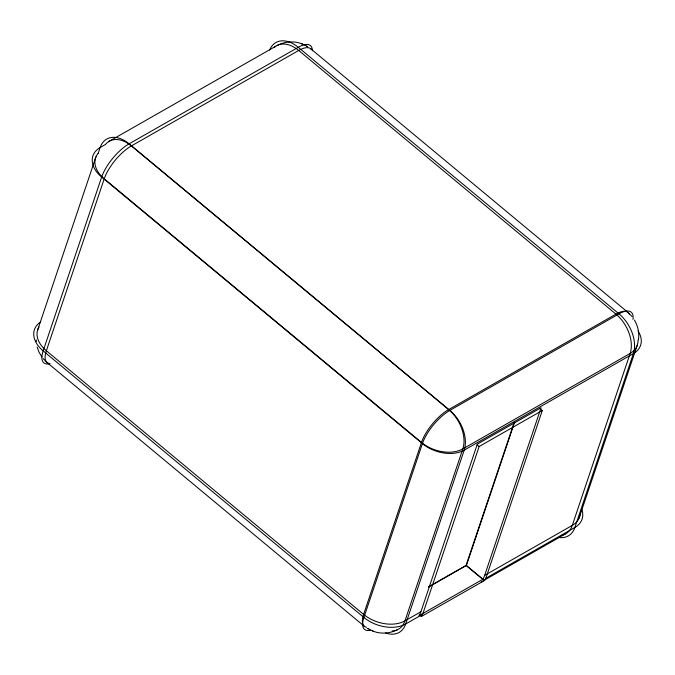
<?xml version="1.0" encoding="UTF-8"?>
<svg xmlns="http://www.w3.org/2000/svg" width="675" height="675" viewBox="0 0 675 675"><rect width="100%" height="100%" fill="white"/><g stroke="black" fill="none" stroke-linecap="round" stroke-linejoin="round"><path stroke-width="1.01" d="M638.44 339.871C639.444 333.07 637.985 325.957 634.424 320.077M37.437 330.691L95.96 156.819M98.179 153.335L100.136 147.538L105.503 144.475M420.905 611.769L477.326 444.108L541.063 407.734L484.642 575.395A30.139 19.558 60.3 0 1 482.76 579.336L419.023 615.701A30.139 19.558 60.3 0 0 420.905 611.769L404.966 620.857A30.139 19.558 60.3 0 1 392.15 630.956M540.236 408.772L542.295 410.484L479.132 446.521L423.225 612.655A27.473 17.828 60.3 0 1 421.318 616.528L419.318 614.858M428.709 586.744L466.045 565.447L514.215 422.305M428.692 586.988L466.408 565.473L514.696 421.976M542.295 410.484L486.38 576.619A27.473 17.828 60.3 0 1 484.481 580.492L421.327 616.528M579.04 518.181L637.563 344.309M108.43 141.725L275.754 46.263M484.642 575.395L572.282 525.386A30.139 19.853 18.6 0 0 580.044 514.24M421.816 614.782L405.709 623.978A30.476 19.777 60.3 0 1 385.577 632.939M486.262 578.019L574.864 527.462A30.476 20.073 18.6 0 0 581.47 508.503M481.174 581.985L564.967 534.187M277.484 45.284C285.221 41.453 294.545 40.618 302.535 44.128M397.516 629.716C389.779 633.547 380.455 634.382 372.465 630.872M306.728 46.178L307.707 46.651L301.489 43.63M368.272 628.822L367.293 628.349L373.511 631.37M310.669 48.718L627.919 312.382L632.019 316.524M477.073 444.808L479.132 446.521M466.408 565.473L484.481 580.492M466.045 565.447L482.76 579.336M364.331 626.282L46.491 362.053L43.234 358.653M41.926 356.889L39.04 352.257L37.15 347.068M36.29 339.972L36.34 341.525M558.672 537.452A30.476 19.777 60.3 0 0 574.864 527.462L633.378 353.607A30.476 20.073 18.6 0 0 638.044 330.952M269.629 50.093A30.476 19.777 60.3 0 1 298.274 47.301A30.476 11.602 -50.3 0 1 312.39 50.802M40.77 321.916A30.476 20.073 18.6 0 0 43.158 350.899A30.476 11.602 -50.3 0 0 49.537 363.757M370.28 630.315A30.476 11.602 -50.3 0 1 363.901 617.456L43.158 350.899L101.663 177.044A30.476 11.602 -50.3 0 1 129.119 143.817L298.274 47.301L619.017 313.858A30.476 11.602 -50.3 0 1 632.99 319.402M637.959 340.175A30.139 19.853 18.6 0 1 630.155 353.43L572.282 525.386A30.139 19.558 60.3 0 1 561.642 535.258M98.061 153.428A30.139 19.853 18.6 0 0 104.237 178.791L46.364 350.747A30.139 11.475 -50.3 0 0 50.06 363.682M366.576 627.252A30.139 11.475 -50.3 0 1 363.614 614.41L421.487 442.446A30.139 11.475 -50.3 0 1 448.639 409.59L615.954 314.12A30.139 11.475 -50.3 0 1 629.345 314.339M39.023 327.004A30.139 19.853 18.6 0 0 46.364 350.747L363.614 614.41A30.139 19.853 18.6 0 0 404.966 620.857L462.839 448.9A30.139 19.558 60.3 0 0 448.639 409.59L131.389 145.927A30.139 19.558 60.3 0 0 105.536 144.382M311.496 49.587A30.139 11.475 -50.3 0 0 298.704 50.465A30.139 19.558 60.3 0 0 274.202 47.478M422.407 443.602L363.901 617.456A30.476 20.073 18.6 0 0 405.709 623.978L464.214 450.124A30.476 19.777 60.3 0 0 449.862 410.383L129.119 143.817A30.476 19.777 60.3 0 0 100.136 147.538A30.476 20.073 18.6 0 0 101.663 177.044L422.407 443.602A30.476 20.073 18.6 0 0 464.214 450.124L633.378 353.607A30.476 19.777 60.3 0 0 619.017 313.858L449.862 410.383A30.476 11.602 -50.3 0 0 422.407 443.602M298.704 50.465L131.389 145.927A30.139 11.475 -50.3 0 0 104.237 178.791L421.487 442.446A30.139 19.853 18.6 0 0 462.839 448.9L630.155 353.43A30.139 19.558 60.3 0 0 615.954 314.12L298.704 50.465"/></g></svg>
